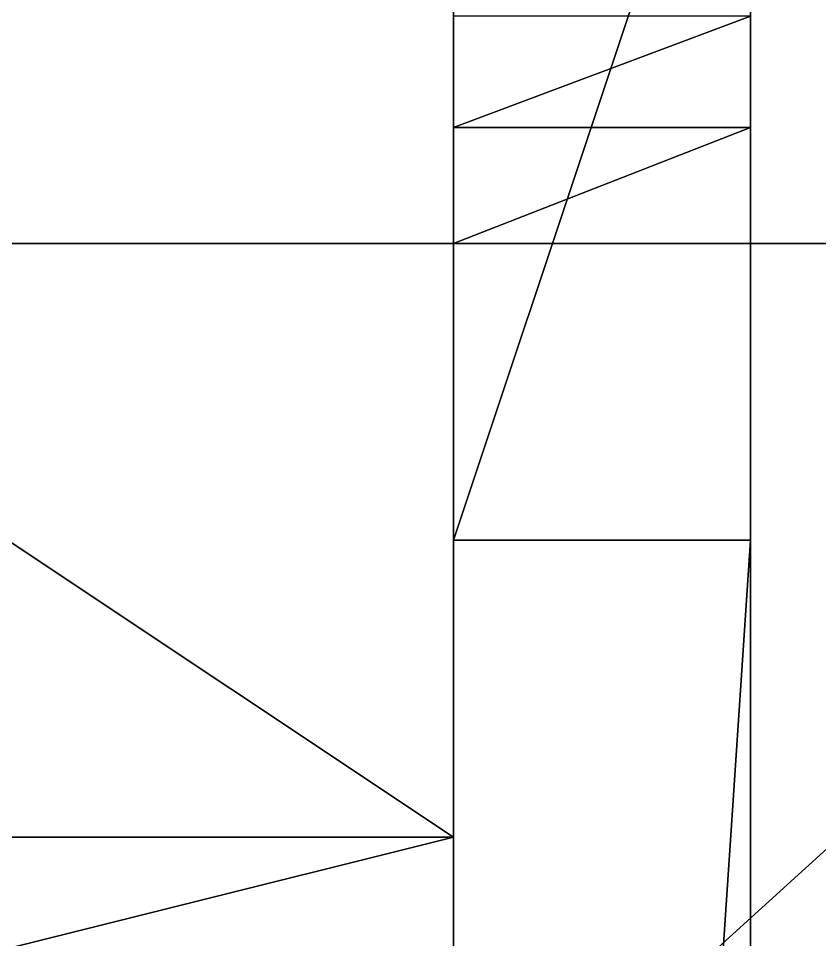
# Model space of a CAD drawing. Header units: metres. Extents: x -124 to 60, y -56 to 44.
# Drawn here: x 5.07 to 10.46, y -4.69 to 1.52 of the extents above; entities that cross this region are included whole.
import ezdxf

# ---------------------------------------------------------------- set-up
doc = ezdxf.new("R2010")
doc.units = ezdxf.units.M

msp = doc.modelspace()

# ---------------------------------------------------------------- linework, layer by layer
for points in [[(60, 44, 20), (10, 44, 20), (10, -56, 20)], [(10, -56, 20), (60, -56, 20), (60, 44, 20)], [(8, -4, 20), (-4, -4, 20), (-4, 4, 20)], [(-4, 4, 20), (8, 4, 20), (8, -4, 20)], [(8, -6, 36), (8, 4, 36), (8, 4, 32)], [(8, 4, 32), (8, -6, 32), (8, -6, 36)], [(8, -32, 46), (8, 4, 46), (8, 4, 36)], [(8, 4, 36), (8, -32, 36), (8, -32, 46)], [(10, 4, 20), (8, 4, 20), (8, -2, 20)], [(8, -2, 20), (10, -2, 20), (10, 4, 20)], [(8, 1.53073, 31.6955), (8, 1.41421, 32), (8, 1.76777, 32)], [(8, 1.41421, 32), (8, 1.53073, 31.6955), (8, 1.16114, 31.8278)], [(10, 1.53073, 31.6955), (8, 1.53073, 31.6955), (8, 0.78036, 31.9231)], [(8, 0.78036, 31.9231), (10, 0.78036, 31.9231), (10, 1.53073, 31.6955)], [(8, 1.16114, 31.8278), (8, 1.06066, 32), (8, 1.41421, 32)], [(8, 1.06066, 32), (8, 1.16114, 31.8278), (8, 0.78036, 31.9231)], [(8, 0.78036, 31.9231), (8, 0.70711, 32), (8, 1.06066, 32)], [(8, 0.70711, 32), (8, 0.78036, 31.9231), (8, 0.39207, 31.9807)], [(10, 0.78036, 31.9231), (8, 0.78036, 31.9231), (8, 0, 32)], [(8, 0, 32), (10, 0, 32), (10, 0.78036, 31.9231)], [(8, 0.39207, 31.9807), (8, 0.35355, 32), (8, 0.70711, 32)], [(8, 0.35355, 32), (8, 0.39207, 31.9807), (8, 0, 32)], [(-4, 0, 13), (-4, 0), (15, 0)], [(15, 0), (15, 0, 13), (-4, 0, 13)], [(-4, 0), (10, 0), (10, 0, -10)], [(10, 0, -10), (-4, 0, -10), (-4, 0)], [(-4, 0, -10), (10, 0, -10), (10, -10, -10)], [(10, -10, -10), (-4, -10, -10), (-4, 0, -10)], [(4, -10), (4, 0), (15, 0)], [(15, 0), (15, -10), (4, -10)], [(10, 0, -1), (10, -10, -1), (10, -10, -10)], [(10, -10, -10), (10, 0, -10), (10, 0, -1)], [(8, -2.35355, 32), (8, -2.39207, 31.9807), (8, -2, 32)], [(8, -32, 20), (8, -32, 24), (8, -2, 24)], [(8, -2, 24), (8, -2, 20), (8, -32, 20)], [(8, -32, 24), (10, -32, 24), (10, -2, 24)], [(10, -2, 24), (8, -2, 24), (8, -32, 24)], [(10, -2, 24), (10, -2, 20), (8, -2, 20)], [(8, -2, 20), (8, -2, 24), (10, -2, 24)], [(8, -2.39207, 31.9807), (8, -2.35355, 32), (8, -2.70711, 32)], [(8, -2.70711, 32), (8, -2.78036, 31.9231), (8, -2.39207, 31.9807)], [(8, -2.78036, 31.9231), (8, -2.70711, 32), (8, -3.06066, 32)], [(8, -3.06066, 32), (8, -3.16114, 31.8278), (8, -2.78036, 31.9231)], [(8, -18, 20), (8, -3, 20), (8, -13, 10)], [(8, -3.16114, 31.8278), (8, -3.06066, 32), (8, -3.41421, 32)], [(8, -3.41421, 32), (8, -3.53073, 31.6955), (8, -3.16114, 31.8278)], [(8, -3.53073, 31.6955), (8, -3.41421, 32), (8, -3.76777, 32)], [(8, -3.76777, 32), (8, -3.88559, 31.5277), (8, -3.53073, 31.6955)], [(8, -3.88559, 31.5277), (8, -3.76777, 32), (8, -4.12132, 32)], [(8, -4.12132, 32), (8, -4.22228, 31.3259), (8, -3.88559, 31.5277)], [(8, -4, 20), (8, -4, 19), (4, -4, 19)], [(4, -4, 19), (4, -4, 20), (8, -4, 20)], [(8, -4, 19), (8, -5, 19), (4, -5, 19)], [(4, -5, 19), (4, -4, 19), (8, -4, 19)], [(8, -4.22228, 31.3259), (8, -4.12132, 32), (8, -4.47487, 32)], [(8, -4.47487, 32), (8, -4.53757, 31.092), (8, -4.22228, 31.3259)], [(8, -4.53757, 31.092), (8, -4.47487, 32), (8, -4.82843, 32)], [(8, -4.82843, 32), (8, -4.82843, 30.8284), (8, -4.53757, 31.092)]]:
    msp.add_3dface(points)

doc.saveas('drawing.dxf')
